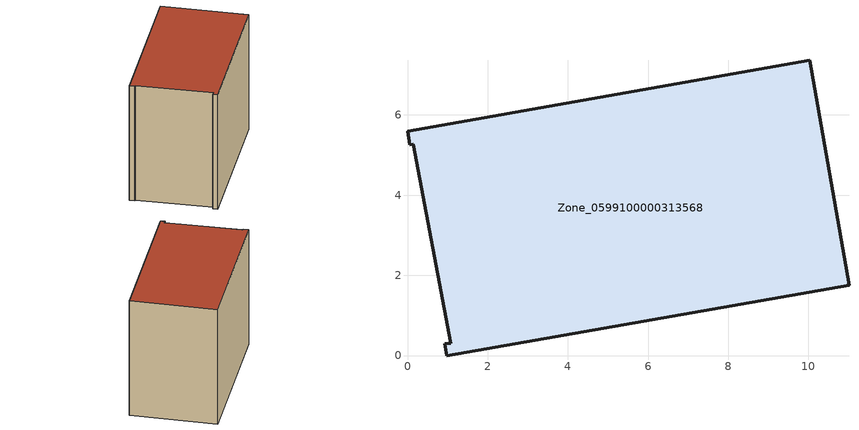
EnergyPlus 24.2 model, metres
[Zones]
Zone_0599100000313568
 floor ground (C_G): 1.07,0.3 0.14,5.27 0.06,5.25 0,5.6 10.03,7.36 11.01,1.75 0.98,0 0.93,0.29 z0
 wall outside (C_F): 0.98,0 11.01,1.75 10.03,7.36 0,5.6 0.06,5.25 0.14,5.27 1.07,0.3 0.93,0.29 0.98,0 z0:8.4
 roof outside (C_R): 0.14,5.27 1.07,0.3 0.93,0.29 0.98,0 11.01,1.75 10.03,7.36 0,5.6 0.06,5.25 z8.4
[BUILDING]
Pand.0599100000313568: North Axis=0; Terrain=City; Loads Convergence Tolerance Value=0.04; Temperature Convergence Tolerance Value=0.4; Solar Distribution=FullExterior; Maximum Number of Warmup Days=25; Minimum Number of Warmup Days=1
[Site:Location]
Rotterdam.The.Hague.AP_ZH_NLD Design_Conditions: Latitude=51.96; Longitude=4.45; Time Zone=1; Elevation=-4.5
[SITE:GROUNDTEMPERATURE:BUILDINGSURFACE]
18, 18, 18, 18, 18, 18, 18, 18, 18, 18, 18, 18
[MATERIAL] Thermal Absorptance=0.9; Solar Absorptance=0.7; Visible Absorptance=0.7
Name | Roughness | Thickness | Conductivity | Density | Specific Heat
G.TI.1992-2005 | MediumSmooth | 0.15 | 0.06 | 540 | 1210
F.TI.1992-2005 | Rough | 0.3 | 0.12 | 1920 | 840
R.TI.1992-2005 | MediumRough | 0.2 | 0.08 | 1500 | 1000
[CONSTRUCTION]
C_G: G.TI.1992-2005
C_F: F.TI.1992-2005
C_R: R.TI.1992-2005
[ZONE]
Zone_0599100000313568: Type=1; Multiplier=1; Ceiling Height=Autocalculate; Volume=Autocalculate; Floor Area=autocalculate; Part of Total Floor Area=Yes
[ZONEINFILTRATION:DESIGNFLOWRATE]
Infil_Zone_0599100000313568: Zone or ZoneList or Space or SpaceList=Zone_0599100000313568; Schedule=AlwaysOn; Design Flow Rate Calculation Method=Flow/Area; Flow Rate per Floor Area=0.0015; Constant Term Coefficient=1; Temperature Term Coefficient=0; Velocity Term Coefficient=0; Velocity Squared Term Coefficient=0
[HVACTEMPLATE:ZONE:IDEALLOADSAIRSYSTEM]
Zone_0599100000313568: Maximum Heating Supply Air Temperature=50; Minimum Cooling Supply Air Temperature=13; Maximum Heating Supply Air Humidity Ratio=0.0156; Minimum Cooling Supply Air Humidity Ratio=0.0077; Heating Limit=NoLimit; Cooling Limit=NoLimit; Dehumidification Control Type=ConstantSensibleHeatRatio; Cooling Sensible Heat Ratio=0.7; Dehumidification Setpoint=60; Humidification Control Type=None; Humidification Setpoint=30; Outdoor Air Method=None; Outdoor Air Flow Rate per Person=0.00944; Outdoor Air Flow Rate per Zone Floor Area=0; Outdoor Air Flow Rate per Zone=0; Demand Controlled Ventilation Type=None; Outdoor Air Economizer Type=NoEconomizer; Heat Recovery Type=None; Sensible Heat Recovery Effectiveness=0.7; Latent Heat Recovery Effectiveness=0.65
[ZONECONTROL:THERMOSTAT]
ThermostatControl_Zone_0599100000313568: Zone or ZoneList=Zone_0599100000313568; Control Type Schedule=DualSetpointControlType; Control 1=Thermostat_Zone_0599100000313568; Temperature Difference Between Cutout And Setpoint=0
[THERMOSTATSETPOINT:DUALSETPOINT]
Thermostat_Zone_0599100000313568: Heating Setpoint Temperature Schedule=HeatingSetpoint_Zone_0599100000313568; Cooling Setpoint Temperature Schedule=CoolingSetpoint_Zone_0599100000313568
[SCHEDULE:COMPACT]
HeatingSetpoint_Zone_0599100000313568: Through: 12/31, For: AllDays, Until: 24:00, 21
CoolingSetpoint_Zone_0599100000313568: Through: 12/31, For: AllDays, Until: 24:00, 24
DualSetpointControlType: Through: 12/31, For: AllDays, Until: 24:00, 4
AlwaysOn: Through: 12/31, For: AllDays, Until: 24:00, 1
